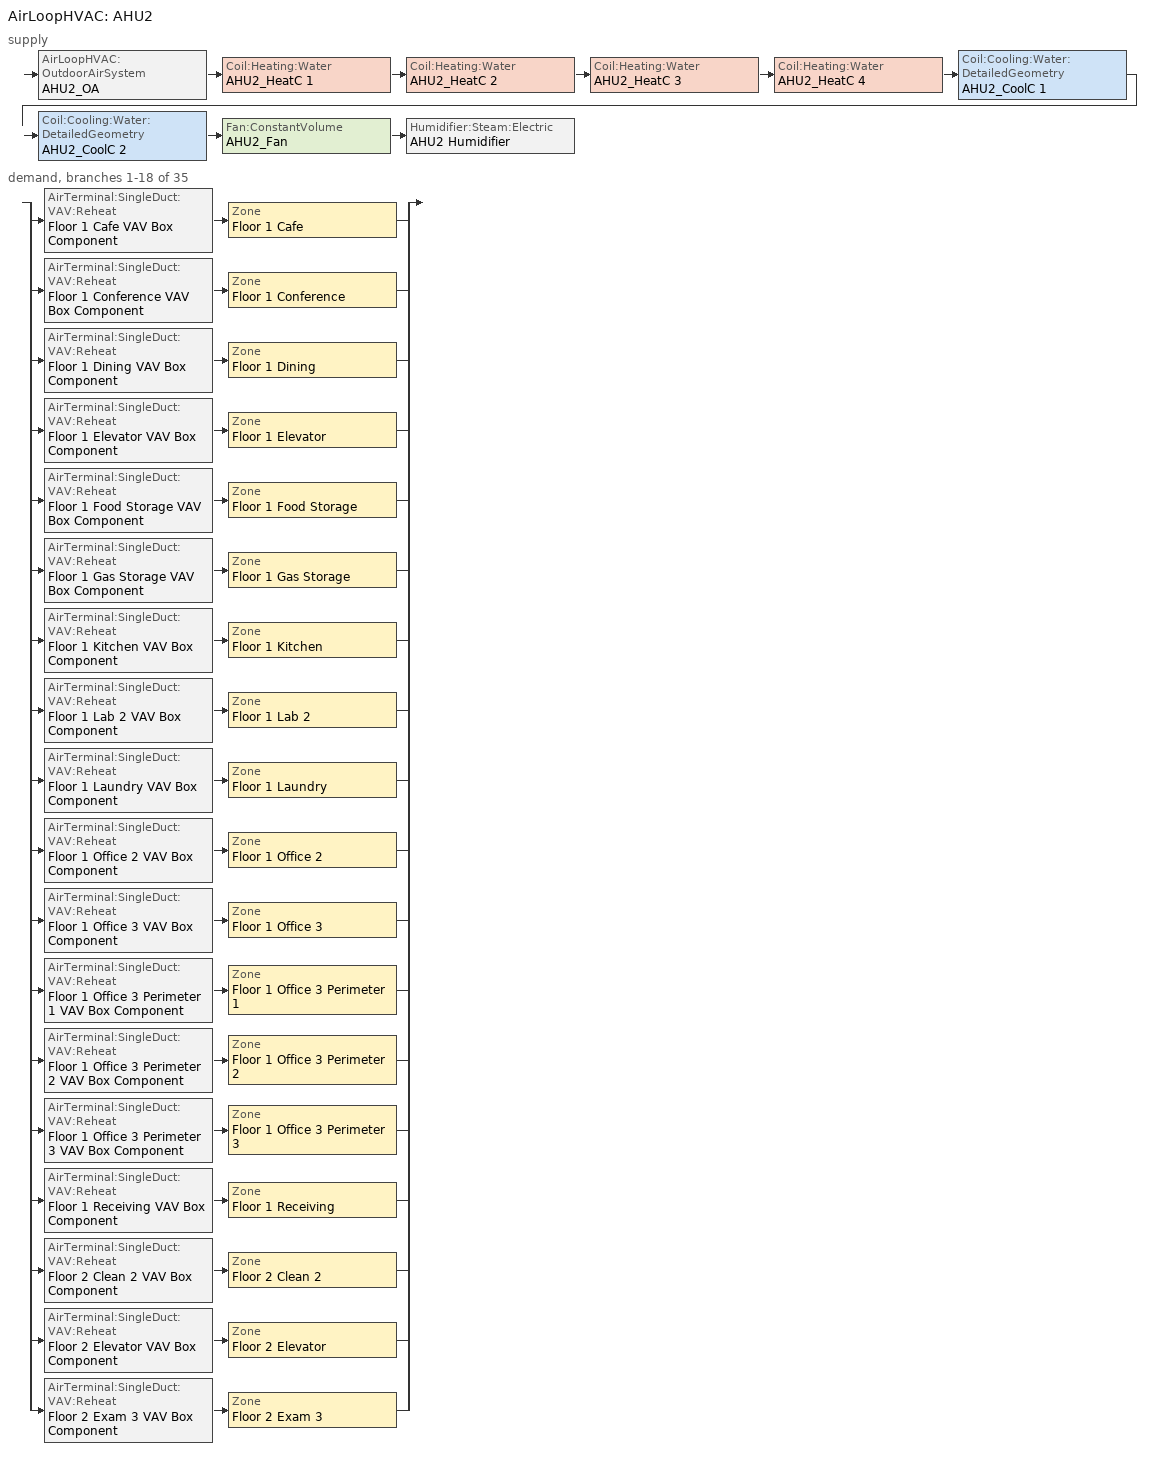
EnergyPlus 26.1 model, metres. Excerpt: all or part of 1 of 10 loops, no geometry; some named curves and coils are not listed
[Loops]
AirLoopHVAC 'AHU2'
 supply: AirLoopHVAC:OutdoorAirSystem 'AHU2_OA' > Coil:Heating:Water 'AHU2_HeatC 1' > Coil:Heating:Water 'AHU2_HeatC 2' > Coil:Heating:Water 'AHU2_HeatC 3' > Coil:Heating:Water 'AHU2_HeatC 4' > Coil:Cooling:Water:DetailedGeometry 'AHU2_CoolC 1' > Coil:Cooling:Water:DetailedGeometry 'AHU2_CoolC 2' > Fan:ConstantVolume 'AHU2_Fan' > Humidifier:Steam:Electric 'AHU2 Humidifier'
 demand, branches 1-18 of 35: split
  | AirTerminal:SingleDuct:VAV:Reheat 'Floor 1 Cafe VAV Box Component' > Zone 'Floor 1 Cafe'
  | AirTerminal:SingleDuct:VAV:Reheat 'Floor 1 Conference VAV Box Component' > Zone 'Floor 1 Conference'
  | AirTerminal:SingleDuct:VAV:Reheat 'Floor 1 Dining VAV Box Component' > Zone 'Floor 1 Dining'
  | AirTerminal:SingleDuct:VAV:Reheat 'Floor 1 Elevator VAV Box Component' > Zone 'Floor 1 Elevator'
  | AirTerminal:SingleDuct:VAV:Reheat 'Floor 1 Food Storage VAV Box Component' > Zone 'Floor 1 Food Storage'
  | AirTerminal:SingleDuct:VAV:Reheat 'Floor 1 Gas Storage VAV Box Component' > Zone 'Floor 1 Gas Storage'
  | AirTerminal:SingleDuct:VAV:Reheat 'Floor 1 Kitchen VAV Box Component' > Zone 'Floor 1 Kitchen'
  | AirTerminal:SingleDuct:VAV:Reheat 'Floor 1 Lab 2 VAV Box Component' > Zone 'Floor 1 Lab 2'
  | AirTerminal:SingleDuct:VAV:Reheat 'Floor 1 Laundry VAV Box Component' > Zone 'Floor 1 Laundry'
  | AirTerminal:SingleDuct:VAV:Reheat 'Floor 1 Office 2 VAV Box Component' > Zone 'Floor 1 Office 2'
  | AirTerminal:SingleDuct:VAV:Reheat 'Floor 1 Office 3 VAV Box Component' > Zone 'Floor 1 Office 3'
  | AirTerminal:SingleDuct:VAV:Reheat 'Floor 1 Office 3 Perimeter 1 VAV Box Component' > Zone 'Floor 1 Office 3 Perimeter 1'
  | AirTerminal:SingleDuct:VAV:Reheat 'Floor 1 Office 3 Perimeter 2 VAV Box Component' > Zone 'Floor 1 Office 3 Perimeter 2'
  | AirTerminal:SingleDuct:VAV:Reheat 'Floor 1 Office 3 Perimeter 3 VAV Box Component' > Zone 'Floor 1 Office 3 Perimeter 3'
  | AirTerminal:SingleDuct:VAV:Reheat 'Floor 1 Receiving VAV Box Component' > Zone 'Floor 1 Receiving'
  | AirTerminal:SingleDuct:VAV:Reheat 'Floor 2 Clean 2 VAV Box Component' > Zone 'Floor 2 Clean 2'
  | AirTerminal:SingleDuct:VAV:Reheat 'Floor 2 Elevator VAV Box Component' > Zone 'Floor 2 Elevator'
  | AirTerminal:SingleDuct:VAV:Reheat 'Floor 2 Exam 3 VAV Box Component' > Zone 'Floor 2 Exam 3'
[AirLoopHVAC]
AHU2: Design supply air flow rate=Autosize
[AirTerminal:SingleDuct:VAV:Reheat] Availability schedule=ALWAYS_ON; Constant minimum air flow fraction=1; Convergence tolerance=0.001; Damper heating action=ReverseWithLimits; Maximum air flow rate=Autosize; Maximum flow fraction during reheat=Autosize; Maximum flow per zone floor area during reheat=Autosize; Maximum hot water or steam flow rate=Autosize; Minimum hot water or steam flow rate=0; Zone minimum air flow input method=Constant
Name | Design specification outdoor air object | Reheat coil
Floor 1 Cafe VAV Box Component | Floor 1 Cafe VAV Box OA Design Spec | Floor 1 Cafe VAV Box Reheat Coil
Floor 1 Conference VAV Box Component | Floor 1 Conference VAV Box OA Design Spec | Floor 1 Conference VAV Box Reheat Coil
Floor 1 Dining VAV Box Component | Floor 1 Dining VAV Box OA Design Spec | Floor 1 Dining VAV Box Reheat Coil
Floor 1 Elevator VAV Box Component | Floor 1 Elevator VAV Box OA Design Spec | Floor 1 Elevator VAV Box Reheat Coil
Floor 1 Food Storage VAV Box Component | Floor 1 Food Storage VAV Box OA Design Spec | Floor 1 Food Storage VAV Box Reheat Coil
Floor 1 Gas Storage VAV Box Component | Floor 1 Gas Storage VAV Box OA Design Spec | Floor 1 Gas Storage VAV Box Reheat Coil
Floor 1 Kitchen VAV Box Component | Floor 1 Kitchen VAV Box OA Design Spec | Floor 1 Kitchen VAV Box Reheat Coil
Floor 1 Lab 2 VAV Box Component | Floor 1 Lab 2 VAV Box OA Design Spec | Floor 1 Lab 2 VAV Box Reheat Coil
Floor 1 Laundry VAV Box Component | Floor 1 Laundry VAV Box OA Design Spec | Floor 1 Laundry VAV Box Reheat Coil
Floor 1 Office 2 VAV Box Component | Floor 1 Office 2 VAV Box OA Design Spec | Floor 1 Office 2 VAV Box Reheat Coil
Floor 1 Office 3 Perimeter 1 VAV Box Component | Floor 1 Office 3 Perimeter 1 VAV Box OA Design Spec | Floor 1 Office 3 Perimeter 1 VAV Box Reheat Coil
Floor 1 Office 3 Perimeter 2 VAV Box Component | Floor 1 Office 3 Perimeter 2 VAV Box OA Design Spec | Floor 1 Office 3 Perimeter 2 VAV Box Reheat Coil
Floor 1 Office 3 Perimeter 3 VAV Box Component | Floor 1 Office 3 Perimeter 3 VAV Box OA Design Spec | Floor 1 Office 3 Perimeter 3 VAV Box Reheat Coil
Floor 1 Office 3 VAV Box Component | Floor 1 Office 3 VAV Box OA Design Spec | Floor 1 Office 3 VAV Box Reheat Coil
Floor 1 Receiving VAV Box Component | Floor 1 Receiving VAV Box OA Design Spec | Floor 1 Receiving VAV Box Reheat Coil
Floor 2 Clean 2 VAV Box Component | Floor 2 Clean 2 VAV Box OA Design Spec | Floor 2 Clean 2 VAV Box Reheat Coil
Floor 2 Elevator VAV Box Component | Floor 2 Elevator VAV Box OA Design Spec | Floor 2 Elevator VAV Box Reheat Coil
Floor 2 Exam 3 VAV Box Component | Floor 2 Exam 3 VAV Box OA Design Spec | Floor 2 Exam 3 VAV Box Reheat Coil
[Coil:Cooling:Water:DetailedGeometry] Availability schedule=ALWAYS_ON; Coil depth=Autosize; Fin diameter=Autosize; Fin spacing=0.0018; Fin surface area=Autosize; Fin thermal conductivity=204; Fin thickness=0.0015; Maximum water flow rate=Autosize; Minimum airflow area=Autosize; Number of tube rows=6; Number of tubes per row=Autosize; Total tube inside area=Autosize; Tube depth spacing=0.026; Tube inside diameter=0.01445; Tube outside diameter=0.0159; Tube outside surface area=Autosize; Tube thermal conductivity=386
AHU2_CoolC 1; AHU2_CoolC 2
[Coil:Heating:Water] Availability schedule=ALWAYS_ON; Maximum water flow rate=Autosize; Performance input method=UFactorTimesAreaAndDesignWaterFlowRate; Rated capacity=Autosize; Rated inlet air temperature=16.6; Rated inlet water temperature=82.2; Rated outlet air temperature=32.2; Rated outlet water temperature=71.1; U factor times area value=Autosize
AHU2_HeatC 1; AHU2_HeatC 2; AHU2_HeatC 3; AHU2_HeatC 4
[ComponentCost:LineItem]
Name | Cost per each | Item | Line item type | Quantity | Cost per unit of output capacity
ElectricEquipment:Floor 1 Cafe:ElecPlug | 1 | Floor 1 Cafe | General | 0.4031
ElectricEquipment:Floor 1 Conference:ElecPlug | 1 | Floor 1 Conference | General | 0.6171
ElectricEquipment:Floor 1 Dining:ElecPlug | 1 | Floor 1 Dining | General | 0.4936
ElectricEquipment:Floor 1 Elevator:ElecPlug | 1 | Floor 1 Elevator | General | 0.1806
ElectricEquipment:Floor 1 Food Storage:ElecPlug | 1 | Floor 1 Food Storage | General | 2.0083
ElectricEquipment:Floor 1 Food Storage:ElecProcess | 1 | Floor 1 Food Storage | General | 35.1578
ElectricEquipment:Floor 1 Gas Storage:ElecPlug | 1 | Floor 1 Gas Storage | General | 0.6238
ElectricEquipment:Floor 1 Kitchen:ElecPlug | 1 | Floor 1 Kitchen | General | 2.0083
ElectricEquipment:Floor 1 Kitchen:ElecProcess | 1 | Floor 1 Kitchen | General | 35.1578
ElectricEquipment:Floor 1 Lab 2:ElecPlug | 1 | Floor 1 Lab 2 | General | 4.8982
ElectricEquipment:Floor 1 Lab 2:ElecProcess | 1 | Floor 1 Lab 2 | General | 14.6992
ElectricEquipment:Floor 1 Laundry:ElecProcess | 1 | Floor 1 Laundry | General | 1.1176
ElectricEquipment:Floor 1 Office 2:ElecPlug | 1 | Floor 1 Office 2 | General | 2.841
ElectricEquipment:Floor 1 Office 3 Perimeter 1:ElecPlug | 1 | Floor 1 Office 3 Perimeter 1 | General | 1.4432
ElectricEquipment:Floor 1 Office 3 Perimeter 2:ElecPlug | 1 | Floor 1 Office 3 Perimeter 2 | General | 0.9147
ElectricEquipment:Floor 1 Office 3 Perimeter 3:ElecPlug | 1 | Floor 1 Office 3 Perimeter 3 | General | 1.4432
ElectricEquipment:Floor 1 Office 3:ElecPlug | 1 | Floor 1 Office 3 | General | 9.8939
ElectricEquipment:Floor 1 Receiving:ElecPlug | 1 | Floor 1 Receiving | General | 2.2352
ElectricEquipment:Floor 2 Clean 2:ElecPlug | 1 | Floor 2 Clean 2 | General | 0.6401
ElectricEquipment:Floor 2 Elevator:ElecPlug | 1 | Floor 2 Elevator | General | 0.1806
ElectricEquipment:Floor 2 Exam 3:ElecPlug | 1 | Floor 2 Exam 3 | General | 4.0485
GasEquipment:Floor 1 Food Storage:GasProcess | 1 | Floor 1 Food Storage | General | 348.9631
GasEquipment:Floor 1 Kitchen:GasProcess | 1 | Floor 1 Kitchen | General | 348.9631
GasEquipment:Floor 1 Laundry:GasProcess | 1 | Floor 1 Laundry | General | 22.3602
Infiltration:Floor 1 Conference | 1 | Floor 1 Conference | General | 0
Infiltration:Floor 1 Dining | 1 | Floor 1 Dining | General | 0
Infiltration:Floor 1 Elevator | 1 | Floor 1 Elevator | General | 0
Infiltration:Floor 1 Gas Storage | 1 | Floor 1 Gas Storage | General | 0
Infiltration:Floor 1 Lab 2 | 1 | Floor 1 Lab 2 | General | 0
Infiltration:Floor 1 Laundry | 1 | Floor 1 Laundry | General | 0
Infiltration:Floor 1 Office 2 | 1 | Floor 1 Office 2 | General | 0
Infiltration:Floor 1 Office 3 | 1 | Floor 1 Office 3 | General | 0
Infiltration:Floor 1 Office 3 Perimeter 1 | 1 | Floor 1 Office 3 Perimeter 1 | General | 0
Infiltration:Floor 1 Office 3 Perimeter 2 | 1 | Floor 1 Office 3 Perimeter 2 | General | 0
Infiltration:Floor 1 Office 3 Perimeter 3 | 1 | Floor 1 Office 3 Perimeter 3 | General | 0
Infiltration:Floor 1 Receiving | 1 | Floor 1 Receiving | General | 0
Infiltration:Floor 2 Elevator | 1 | Floor 2 Elevator | General | 0
LIGHTING EQUIP:Floor 1 Cafe |  | Floor 1 Cafe | Lights |  | 1
LIGHTING EQUIP:Floor 1 Conference |  | Floor 1 Conference | Lights |  | 1
LIGHTING EQUIP:Floor 1 Dining |  | Floor 1 Dining | Lights |  | 1
LIGHTING EQUIP:Floor 1 Elevator |  | Floor 1 Elevator | Lights |  | 1
LIGHTING EQUIP:Floor 1 Food Storage |  | Floor 1 Food Storage | Lights |  | 1
LIGHTING EQUIP:Floor 1 Gas Storage |  | Floor 1 Gas Storage | Lights |  | 1
LIGHTING EQUIP:Floor 1 Kitchen |  | Floor 1 Kitchen | Lights |  | 1
LIGHTING EQUIP:Floor 1 Lab 2 |  | Floor 1 Lab 2 | Lights |  | 1
LIGHTING EQUIP:Floor 1 Laundry |  | Floor 1 Laundry | Lights |  | 1
LIGHTING EQUIP:Floor 1 Office 2 |  | Floor 1 Office 2 | Lights |  | 1
LIGHTING EQUIP:Floor 1 Office 3 |  | Floor 1 Office 3 | Lights |  | 1
LIGHTING EQUIP:Floor 1 Office 3 Perimeter 1 |  | Floor 1 Office 3 Perimeter 1 | Lights |  | 1
LIGHTING EQUIP:Floor 1 Office 3 Perimeter 2 |  | Floor 1 Office 3 Perimeter 2 | Lights |  | 1
LIGHTING EQUIP:Floor 1 Office 3 Perimeter 3 |  | Floor 1 Office 3 Perimeter 3 | Lights |  | 1
LIGHTING EQUIP:Floor 1 Receiving |  | Floor 1 Receiving | Lights |  | 1
LIGHTING EQUIP:Floor 2 Clean 2 |  | Floor 2 Clean 2 | Lights |  | 1
LIGHTING EQUIP:Floor 2 Elevator |  | Floor 2 Elevator | Lights |  | 1
LIGHTING EQUIP:Floor 2 Exam 3 |  | Floor 2 Exam 3 | Lights |  | 1
People:Floor 1 Cafe | 1 | Floor 1 Cafe | General | 401.8033
People:Floor 1 Conference | 1 | Floor 1 Conference | General | 307.5026
People:Floor 1 Dining | 1 | Floor 1 Dining | General | 344.412
People:Floor 1 Elevator | 1 | Floor 1 Elevator | General | 53.9971
People:Floor 1 Food Storage | 1 | Floor 1 Food Storage | General | 10.0414
People:Floor 1 Kitchen | 1 | Floor 1 Kitchen | General | 10.0414
People:Floor 1 Lab 2 | 1 | Floor 1 Lab 2 | General | 24.4911
People:Floor 1 Laundry | 1 | Floor 1 Laundry | General | 44.7245
People:Floor 1 Office 2 | 1 | Floor 1 Office 2 | General | 28.4097
People:Floor 1 Office 3 | 1 | Floor 1 Office 3 | General | 98.939
People:Floor 1 Office 3 Perimeter 1 | 1 | Floor 1 Office 3 Perimeter 1 | General | 14.4323
People:Floor 1 Office 3 Perimeter 2 | 1 | Floor 1 Office 3 Perimeter 2 | General | 9.1467
People:Floor 1 Office 3 Perimeter 3 | 1 | Floor 1 Office 3 Perimeter 3 | General | 14.4323
People:Floor 2 Clean 2 | 1 | Floor 2 Clean 2 | General | 1.5994
People:Floor 2 Elevator | 1 | Floor 2 Elevator | General | 53.9971
People:Floor 2 Exam 3 | 1 | Floor 2 Exam 3 | General | 20.2426
[Controller:OutdoorAir]
AHU2_OA_Controller: Economizer control action type=ModulateFlow; Economizer control type=DifferentialEnthalpy; Economizer maximum limit dry bulb temperature=28; Economizer maximum limit enthalpy=64000; Economizer minimum limit dry bulb temperature=-100; Heat recovery bypass control type=BypassWhenOAFlowGreaterThanMinimum; High humidity control=No; Lockout type=NoLockout; Maximum outdoor air flow rate=Autosize; Minimum fraction of outdoor air schedule=AHU2_OAMinOAFracSchedule; Minimum limit type=FixedMinimum; Minimum outdoor air flow rate=Autosize; Minimum outdoor air schedule=MinOA_MotorizedDamper_Sched
[Controller:WaterCoil] Actuator variable=Flow; Maximum actuated flow=Autosize; Minimum actuated flow=0
Name | Action | Control variable | Controller convergence tolerance
AHU2_CoolC 1_Controller; AHU2_CoolC 2_Controller | Reverse | TemperatureAndHumidityRatio
AHU2_HeatC 1_Controller; AHU2_HeatC 2_Controller; AHU2_HeatC 3_Controller; AHU2_HeatC 4_Controller | Normal | Temperature | 0.0001
[DesignSpecification:OutdoorAir] Outdoor air flow per person=0; Outdoor air flow per zone floor area=0; Outdoor air method=Flow/Zone
Name | Outdoor air flow air changes per hour | Outdoor air flow per zone
Floor 1 Cafe VAV Box OA Design Spec | 0 | 1.7636
Floor 1 Conference VAV Box OA Design Spec | 0 | 0.9
Floor 1 Dining VAV Box OA Design Spec | 0 | 1.637
Floor 1 Elevator VAV Box OA Design Spec; Floor 2 Elevator VAV Box OA Design Spec | 0 | 0.1784
Floor 1 Food Storage VAV Box OA Design Spec | 0 | 0.6637
Floor 1 Gas Storage VAV Box OA Design Spec | 0 | 0.3927
Floor 1 Kitchen VAV Box OA Design Spec | 0 | 11.14
Floor 1 Lab 2 VAV Box OA Design Spec | 0 | 0.1966
Floor 1 Laundry VAV Box OA Design Spec | 0 | 1.7588
Floor 1 Office 2 VAV Box OA Design Spec | 0 | 0.2281
Floor 1 Office 3 Perimeter 1 VAV Box OA Design Spec; Floor 1 Office 3 Perimeter 3 VAV Box OA Design Spec | 0 | 0.1159
Floor 1 Office 3 Perimeter 2 VAV Box OA Design Spec | 0 | 0.0734
Floor 1 Office 3 VAV Box OA Design Spec | 0 | 0.7944
Floor 1 Receiving VAV Box OA Design Spec | 0 | 0.1267
Floor 2 Clean 2 VAV Box OA Design Spec | 0 | 0.0128
Floor 2 Exam 3 VAV Box OA Design Spec | 0 | 0.1625
SZ DSOA Floor 1 Cafe |  | 1.76357
SZ DSOA Floor 1 Conference |  | 0.899969
SZ DSOA Floor 1 Dining |  | 1.63699
SZ DSOA Floor 1 Elevator; SZ DSOA Floor 2 Elevator |  | 0.178437
SZ DSOA Floor 1 Food Storage |  | 0.6637
SZ DSOA Floor 1 Gas Storage |  | 0.39266
SZ DSOA Floor 1 Kitchen |  | 11.14
SZ DSOA Floor 1 Lab 2 |  | 0.196643
SZ DSOA Floor 1 Laundry |  | 1.75879
SZ DSOA Floor 1 Office 2 |  | 0.228105
SZ DSOA Floor 1 Office 3 |  | 0.794396
SZ DSOA Floor 1 Office 3 Perimeter 1; SZ DSOA Floor 1 Office 3 Perimeter 3 |  | 0.115879
SZ DSOA Floor 1 Office 3 Perimeter 2 |  | 0.07344
SZ DSOA Floor 1 Receiving |  | 0.126716
SZ DSOA Floor 2 Clean 2 |  | 0.012842
SZ DSOA Floor 2 Exam 3 |  | 0.162531
[EnergyManagementSystem:Program]
Flr_1_Off3_P3_Coil_Reheat_Energy_Program: IF (AHU_2_CCoil_Energy > 0 && AHU_2_HCoil1_Energy > 0); SET AHU_2_Problem = AHU_2_Problem + 1; ELSEIF (Flr_1_Off3_P3_Load <= 0); SET Flr_1_Off3_P3_RE = Flr_1_Off3_P3_RE + Flr_1_Off3_P3_Coil_Energy; ELSEIF (AHU_2_HCoil1_Energy > 0 && AHU_2_CCoil_Energy == 0); SET Flr_1_Off3_P3_Heat = Flr_1_Off3_P3_Heat + Flr_1_Off3_P3_Coil_Energy; ELSEIF (AHU_2_CCoil_Energy > 0 && AHU_2_HCoil1_Energy == 0); SET Flr_1_Off3_P3_DT1 = Flr_1_Off3_P3_Coil_Outlet_Air_Temp - Flr_1_Off3_P3_Coil_Inlet_Air_Temp; SET Flr_1_Off3_P3_DT2 = @Max (AHU_2_CoolC_Inlet_Node_Temp - AHU_2_Fan_Out) 0; IF Flr_1_Off3_P3_DT1 > 0.0; SET Flr_1_Off3_P3_Ratio = @Min (Flr_1_Off3_P3_DT2 / Flr_1_Off3_P3_DT1) 1; ELSE; SET Flr_1_Off3_P3_Ratio = 1.0; ENDIF; SET Flr_1_Off3_P3_RE = Flr_1_Off3_P3_RE + (Flr_1_Off3_P3_Ratio * Flr_1_Off3_P3_Coil_Energy); SET Flr_1_Off3_P3_Heat = Flr_1_Off3_P3_Heat + ((1-Flr_1_Off3_P3_Ratio) * Flr_1_Off3_P3_Coil_Energy); ELSEIF (AHU_2_CCoil_Energy == 0 && AHU_2_HCoil1_Energy == 0); SET AHU_2_Economize = AHU_2_Economize + 1; SET Flr_1_Off3_P3_Heat = Flr_1_Off3_P3_Heat + Flr_1_Off3_P3_Coil_Energy; ENDIF
Flr_1_Off_1_Coil_Reheat_Energy_Program: IF (AHU_1_CCoil_Energy > 0 && AHU_1_HCoil1_Energy > 0); SET AHU_1_Problem = AHU_1_Problem + 1; ELSEIF (Flr_1_Off_1_Load <= 0); SET Flr_1_Off_1_RE = Flr_1_Off_1_RE + Flr_1_Off_1_Coil_Energy; ELSEIF (AHU_1_HCoil1_Energy > 0 && AHU_1_CCoil_Energy == 0); SET Flr_1_Off_1_Heat = Flr_1_Off_1_Heat + Flr_1_Off_1_Coil_Energy; ELSEIF (AHU_1_CCoil_Energy > 0 && AHU_1_HCoil1_Energy == 0); SET Flr_1_Off_1_DT1 = Flr_1_Off_1_Coil_Outlet_Air_Temp - Flr_1_Off_1_Coil_Inlet_Air_Temp; SET Flr_1_Off_1_DT2 = @Max (AHU_1_CoolC_Inlet_Node_Temp - AHU_1_Fan_Out) 0; SET Flr_1_Off_1_Ratio = @Min (Flr_1_Off_1_DT2 / Flr_1_Off_1_DT1) 1; SET Flr_1_Off_1_RE = Flr_1_Off_1_RE + (Flr_1_Off_1_Ratio * Flr_1_Off_1_Coil_Energy); SET Flr_1_Off_1_Heat = Flr_1_Off_1_Heat + ((1-Flr_1_Off_1_Ratio) * Flr_1_Off_1_Coil_Energy); ELSEIF (AHU_1_CCoil_Energy == 0 && AHU_1_HCoil1_Energy == 0); SET AHU_1_Economize = AHU_1_Economize + 1; SET Flr_1_Off_1_Heat = Flr_1_Off_1_Heat + Flr_1_Off_1_Coil_Energy; ENDIF
Flr_1_Off_2_Coil_Reheat_Energy_Program: IF (AHU_2_CCoil_Energy > 0 && AHU_2_HCoil1_Energy > 0); SET AHU_2_Problem = AHU_2_Problem + 1; ELSEIF (Flr_1_Off_2_Load <= 0); SET Flr_1_Off_2_RE = Flr_1_Off_2_RE + Flr_1_Off_2_Coil_Energy; ELSEIF (AHU_2_HCoil1_Energy > 0 && AHU_2_CCoil_Energy == 0); SET Flr_1_Off_2_Heat = Flr_1_Off_2_Heat + Flr_1_Off_2_Coil_Energy; ELSEIF (AHU_2_CCoil_Energy > 0 && AHU_2_HCoil1_Energy == 0); SET Flr_1_Off_2_DT1 = Flr_1_Off_2_Coil_Outlet_Air_Temp - Flr_1_Off_2_Coil_Inlet_Air_Temp; SET Flr_1_Off_2_DT2 = @Max (AHU_2_CoolC_Inlet_Node_Temp - AHU_2_Fan_Out) 0; SET Flr_1_Off_2_Ratio = @Min (Flr_1_Off_2_DT2 / Flr_1_Off_2_DT1) 1; SET Flr_1_Off_2_RE = Flr_1_Off_2_RE + (Flr_1_Off_2_Ratio * Flr_1_Off_2_Coil_Energy); SET Flr_1_Off_2_Heat = Flr_1_Off_2_Heat + ((1-Flr_1_Off_2_Ratio) * Flr_1_Off_2_Coil_Energy); ELSEIF (AHU_2_CCoil_Energy == 0 && AHU_2_HCoil1_Energy == 0); SET AHU_2_Economize = AHU_2_Economize + 1; SET Flr_1_Off_2_Heat = Flr_1_Off_2_Heat + Flr_1_Off_2_Coil_Energy; ENDIF
Flr_1_Off_3_Coil_Reheat_Energy_Program: IF (AHU_2_CCoil_Energy > 0 && AHU_2_HCoil1_Energy > 0); SET AHU_2_Problem = AHU_2_Problem + 1; ELSEIF (Flr_1_Off_3_Load <= 0); SET Flr_1_Off_3_RE = Flr_1_Off_3_RE + Flr_1_Off_3_Coil_Energy; ELSEIF (AHU_2_HCoil1_Energy > 0 && AHU_2_CCoil_Energy == 0); SET Flr_1_Off_3_Heat = Flr_1_Off_3_Heat + Flr_1_Off_3_Coil_Energy; ELSEIF (AHU_2_CCoil_Energy > 0 && AHU_2_HCoil1_Energy == 0); SET Flr_1_Off_3_DT1 = Flr_1_Off_3_Coil_Outlet_Air_Temp - Flr_1_Off_3_Coil_Inlet_Air_Temp; SET Flr_1_Off_3_DT2 = @Max (AHU_2_CoolC_Inlet_Node_Temp - AHU_2_Fan_Out) 0; SET Flr_1_Off_3_Ratio = @Min (Flr_1_Off_3_DT2 / Flr_1_Off_3_DT1) 1; SET Flr_1_Off_3_RE = Flr_1_Off_3_RE + (Flr_1_Off_3_Ratio * Flr_1_Off_3_Coil_Energy); SET Flr_1_Off_3_Heat = Flr_1_Off_3_Heat + ((1-Flr_1_Off_3_Ratio) * Flr_1_Off_3_Coil_Energy); ELSEIF (AHU_2_CCoil_Energy == 0 && AHU_2_HCoil1_Energy == 0); SET AHU_2_Economize = AHU_2_Economize + 1; SET Flr_1_Off_3_Heat = Flr_1_Off_3_Heat + Flr_1_Off_3_Coil_Energy; ENDIF
[EnergyManagementSystem:Sensor]
Name | Output variable or output meter index key | Output variable or output meter
AHU_2_CCoil_Energy | AHU2_CoolC 1 | Cooling Coil Total Cooling Energy
AHU_2_CoolC_Inlet_Node_Temp | AHU2_HeatC 4-AHU2_CoolC 1Node | System Node Temperature
AHU_2_HCoil1_Energy | AHU2_HeatC 1 | Heating Coil Heating Energy
AHU_2_HCoil2_Energy | AHU2_HeatC 2 | Heating Coil Heating Energy
Flr_1_Cafe_Coil_Energy | Floor 1 Cafe VAV Box Reheat Coil | Heating Coil Heating Energy
Flr_1_Cafe_Coil_Inlet_Air_Temp | Floor 1 Cafe VAV Box Inlet Node Name | System Node Temperature
Flr_1_Cafe_Coil_Outlet_Air_Temp | Floor 1 Cafe VAV Box Outlet Node Name | System Node Temperature
Flr_1_Cafe_Load | Floor 1 Cafe | Zone Predicted Sensible Load to Setpoint Heat Transfer Rate
Flr_1_Cafe_Temp | Floor 1 Cafe | Zone Thermostat Heating Setpoint Temperature
Flr_1_Conf_Coil_Energy | Floor 1 Conference VAV Box Reheat Coil | Heating Coil Heating Energy
Flr_1_Conf_Coil_Inlet_Air_Temp | Floor 1 Conference VAV Box Inlet Node Name | System Node Temperature
Flr_1_Conf_Coil_Outlet_Air_Temp | Floor 1 Conference VAV Box Outlet Node Name | System Node Temperature
Flr_1_Conf_Load | Floor 1 Conference | Zone Predicted Sensible Load to Setpoint Heat Transfer Rate
Flr_1_Conf_Temp | Floor 1 Conference | Zone Thermostat Heating Setpoint Temperature
Flr_1_Dining_Coil_Energy | Floor 1 Dining VAV Box Reheat Coil | Heating Coil Heating Energy
Flr_1_Dining_Coil_Inlet_Air_Temp | Floor 1 Dining VAV Box Inlet Node Name | System Node Temperature
Flr_1_Dining_Coil_Outlet_Air_Temp | Floor 1 Dining VAV Box Outlet Node Name | System Node Temperature
Flr_1_Dining_Load | Floor 1 Dining | Zone Predicted Sensible Load to Setpoint Heat Transfer Rate
Flr_1_Dining_Temp | Floor 1 Dining | Zone Thermostat Heating Setpoint Temperature
Flr_1_Elev_Coil_Energy | Floor 1 Elevator VAV Box Reheat Coil | Heating Coil Heating Energy
Flr_1_Elev_Coil_Inlet_Air_Temp | Floor 1 Elevator VAV Box Inlet Node Name | System Node Temperature
Flr_1_Elev_Coil_Outlet_Air_Temp | Floor 1 Elevator VAV Box Outlet Node Name | System Node Temperature
Flr_1_Elev_Load | Floor 1 Elevator | Zone Predicted Sensible Load to Setpoint Heat Transfer Rate
Flr_1_Elev_Temp | Floor 1 Elevator | Zone Thermostat Heating Setpoint Temperature
Flr_1_FStor_Coil_Energy | Floor 1 Food Storage VAV Box Reheat Coil | Heating Coil Heating Energy
Flr_1_FStor_Coil_Inlet_Air_Temp | Floor 1 Food Storage VAV Box Inlet Node Name | System Node Temperature
Flr_1_FStor_Coil_Outlet_Air_Temp | Floor 1 Food Storage VAV Box Outlet Node Name | System Node Temperature
Flr_1_FStor_Load | Floor 1 Food Storage | Zone Predicted Sensible Load to Setpoint Heat Transfer Rate
Flr_1_FStor_Temp | Floor 1 Food Storage | Zone Thermostat Heating Setpoint Temperature
Flr_1_GStor_Coil_Energy | Floor 1 Gas Storage VAV Box Reheat Coil | Heating Coil Heating Energy
Flr_1_GStor_Coil_Inlet_Air_Temp | Floor 1 Gas Storage VAV Box Inlet Node Name | System Node Temperature
Flr_1_GStor_Coil_Outlet_Air_Temp | Floor 1 Gas Storage VAV Box Outlet Node Name | System Node Temperature
Flr_1_GStor_Load | Floor 1 Gas Storage | Zone Predicted Sensible Load to Setpoint Heat Transfer Rate
Flr_1_GStor_Temp | Floor 1 Gas Storage | Zone Thermostat Heating Setpoint Temperature
Flr_1_Kitchen_Coil_Energy | Floor 1 Kitchen VAV Box Reheat Coil | Heating Coil Heating Energy
Flr_1_Kitchen_Coil_Inlet_Air_Temp | Floor 1 Kitchen VAV Box Inlet Node Name | System Node Temperature
Flr_1_Kitchen_Coil_Outlet_Air_Temp | Floor 1 Kitchen VAV Box Outlet Node Name | System Node Temperature
Flr_1_Kitchen_Load | Floor 1 Kitchen | Zone Predicted Sensible Load to Setpoint Heat Transfer Rate
Flr_1_Kitchen_Temp | Floor 1 Kitchen | Zone Thermostat Heating Setpoint Temperature
Flr_1_Lab_2_Coil_Energy | Floor 1 Lab 2 VAV Box Reheat Coil | Heating Coil Heating Energy
Flr_1_Lab_2_Coil_Inlet_Air_Temp | Floor 1 Lab 2 VAV Box Inlet Node Name | System Node Temperature
Flr_1_Lab_2_Coil_Outlet_Air_Temp | Floor 1 Lab 2 VAV Box Outlet Node Name | System Node Temperature
Flr_1_Lab_2_Load | Floor 1 Lab 2 | Zone Predicted Sensible Load to Setpoint Heat Transfer Rate
Flr_1_Lab_2_Temp | Floor 1 Lab 2 | Zone Thermostat Heating Setpoint Temperature
Flr_1_Laundry_Coil_Energy | Floor 1 Laundry VAV Box Reheat Coil | Heating Coil Heating Energy
Flr_1_Laundry_Coil_Inlet_Air_Temp | Floor 1 Laundry VAV Box Inlet Node Name | System Node Temperature
Flr_1_Laundry_Coil_Outlet_Air_Temp | Floor 1 Laundry VAV Box Outlet Node Name | System Node Temperature
Flr_1_Laundry_Load | Floor 1 Laundry | Zone Predicted Sensible Load to Setpoint Heat Transfer Rate
Flr_1_Laundry_Temp | Floor 1 Laundry | Zone Thermostat Heating Setpoint Temperature
Flr_1_Off3_P1_Coil_Energy | Floor 1 Office 3 Perimeter 1 VAV Box Reheat Coil | Heating Coil Heating Energy
Flr_1_Off3_P1_Coil_Inlet_Air_Temp | Floor 1 Office 3 Perimeter 1 VAV Box Inlet Node Name | System Node Temperature
Flr_1_Off3_P1_Coil_Outlet_Air_Temp | Floor 1 Office 3 Perimeter 1 VAV Box Outlet Node Name | System Node Temperature
Flr_1_Off3_P1_Load | Floor 1 Office 3 Perimeter 1 | Zone Predicted Sensible Load to Setpoint Heat Transfer Rate
Flr_1_Off3_P1_Temp | Floor 1 Office 3 Perimeter 1 | Zone Thermostat Heating Setpoint Temperature
Flr_1_Off3_P2_Coil_Energy | Floor 1 Office 3 Perimeter 2 VAV Box Reheat Coil | Heating Coil Heating Energy
Flr_1_Off3_P2_Coil_Inlet_Air_Temp | Floor 1 Office 3 Perimeter 2 VAV Box Inlet Node Name | System Node Temperature
Flr_1_Off3_P2_Coil_Outlet_Air_Temp | Floor 1 Office 3 Perimeter 2 VAV Box Outlet Node Name | System Node Temperature
Flr_1_Off3_P2_Load | Floor 1 Office 3 Perimeter 2 | Zone Predicted Sensible Load to Setpoint Heat Transfer Rate
Flr_1_Off3_P2_Temp | Floor 1 Office 3 Perimeter 2 | Zone Thermostat Heating Setpoint Temperature
Flr_1_Off3_P3_Coil_Energy | Floor 1 Office 3 Perimeter 3 VAV Box Reheat Coil | Heating Coil Heating Energy
Flr_1_Off3_P3_Coil_Inlet_Air_Temp | Floor 1 Office 3 Perimeter 3 VAV Box Inlet Node Name | System Node Temperature
Flr_1_Off3_P3_Coil_Outlet_Air_Temp | Floor 1 Office 3 Perimeter 3 VAV Box Outlet Node Name | System Node Temperature
Flr_1_Off3_P3_Load | Floor 1 Office 3 Perimeter 3 | Zone Predicted Sensible Load to Setpoint Heat Transfer Rate
Flr_1_Off3_P3_Temp | Floor 1 Office 3 Perimeter 3 | Zone Thermostat Heating Setpoint Temperature
Flr_1_Off_2_Coil_Energy | Floor 1 Office 2 VAV Box Reheat Coil | Heating Coil Heating Energy
Flr_1_Off_2_Coil_Inlet_Air_Temp | Floor 1 Office 2 VAV Box Inlet Node Name | System Node Temperature
Flr_1_Off_2_Coil_Outlet_Air_Temp | Floor 1 Office 2 VAV Box Outlet Node Name | System Node Temperature
Flr_1_Off_2_Load | Floor 1 Office 2 | Zone Predicted Sensible Load to Setpoint Heat Transfer Rate
Flr_1_Off_2_Temp | Floor 1 Office 2 | Zone Thermostat Heating Setpoint Temperature
Flr_1_Off_3_Coil_Energy | Floor 1 Office 3 VAV Box Reheat Coil | Heating Coil Heating Energy
Flr_1_Off_3_Coil_Inlet_Air_Temp | Floor 1 Office 3 VAV Box Inlet Node Name | System Node Temperature
Flr_1_Off_3_Coil_Outlet_Air_Temp | Floor 1 Office 3 VAV Box Outlet Node Name | System Node Temperature
Flr_1_Off_3_Load | Floor 1 Office 3 | Zone Predicted Sensible Load to Setpoint Heat Transfer Rate
Flr_1_Off_3_Temp | Floor 1 Office 3 | Zone Thermostat Heating Setpoint Temperature
Flr_1_Receive_Coil_Energy | Floor 1 Receiving VAV Box Reheat Coil | Heating Coil Heating Energy
Flr_1_Receive_Coil_Inlet_Air_Temp | Floor 1 Receiving VAV Box Inlet Node Name | System Node Temperature
Flr_1_Receive_Coil_Outlet_Air_Temp | Floor 1 Receiving VAV Box Outlet Node Name | System Node Temperature
Flr_1_Receive_Load | Floor 1 Receiving | Zone Predicted Sensible Load to Setpoint Heat Transfer Rate
Flr_1_Receive_Temp | Floor 1 Receiving | Zone Thermostat Heating Setpoint Temperature
Flr_2_Clean_2_Coil_Energy | Floor 2 Clean 2 VAV Box Reheat Coil | Heating Coil Heating Energy
Flr_2_Clean_2_Coil_Inlet_Air_Temp | Floor 2 Clean 2 VAV Box Inlet Node Name | System Node Temperature
Flr_2_Clean_2_Coil_Outlet_Air_Temp | Floor 2 Clean 2 VAV Box Outlet Node Name | System Node Temperature
Flr_2_Clean_2_Load | Floor 2 Clean 2 | Zone Predicted Sensible Load to Setpoint Heat Transfer Rate
Flr_2_Clean_2_Temp | Floor 2 Clean 2 | Zone Thermostat Heating Setpoint Temperature
Flr_2_Elev_Coil_Energy | Floor 2 Elevator VAV Box Reheat Coil | Heating Coil Heating Energy
Flr_2_Elev_Coil_Inlet_Air_Temp | Floor 2 Elevator VAV Box Inlet Node Name | System Node Temperature
Flr_2_Elev_Coil_Outlet_Air_Temp | Floor 2 Elevator VAV Box Outlet Node Name | System Node Temperature
Flr_2_Elev_Load | Floor 2 Elevator | Zone Predicted Sensible Load to Setpoint Heat Transfer Rate
Flr_2_Elev_Temp | Floor 2 Elevator | Zone Thermostat Heating Setpoint Temperature
Flr_2_Exam_3_Coil_Energy | Floor 2 Exam 3 VAV Box Reheat Coil | Heating Coil Heating Energy
Flr_2_Exam_3_Coil_Inlet_Air_Temp | Floor 2 Exam 3 VAV Box Inlet Node Name | System Node Temperature
Flr_2_Exam_3_Coil_Outlet_Air_Temp | Floor 2 Exam 3 VAV Box Outlet Node Name | System Node Temperature
Flr_2_Exam_3_Load | Floor 2 Exam 3 | Zone Predicted Sensible Load to Setpoint Heat Transfer Rate
Flr_2_Exam_3_Temp | Floor 2 Exam 3 | Zone Thermostat Heating Setpoint Temperature
[Fan:ConstantVolume]
AHU2_Fan: Availability schedule=HVACOperationSchd; End use subcategory=Fan Energy; Fan total efficiency=0.748; Maximum flow rate=Autosize; Motor efficiency=0.954; Motor in airstream fraction=1; Pressure rise=2421
[Fan:ZoneExhaust] End use subcategory=Zone Exhaust Fans
Name | Availability schedule | Fan total efficiency | Maximum flow rate | Pressure rise
Floor 1 Gas Storage Exhaust Fan 1 | Hours_of_operation | 0.5 | 0.3927 | 187
Floor 1 Kitchen Exhaust Fan 1 | KITCHEN_EXH_SCH | 0.55 | 4.77 | 573
Floor 1 Kitchen Exhaust Fan 2 | KITCHEN_EXH_SCH | 0.56 | 5.9 | 473
Floor 1 Kitchen Exhaust Fan 3 | KITCHEN_EXH_SCH | 0.47 | 0.47 | 187
Floor 1 Laundry Exhaust Fan 1 | Hours_of_operation | 0.5 | 1.7588 | 187
[Humidifier:Steam:Electric]
AHU2 Humidifier: Availability schedule=ALWAYS_ON; Rated capacity=0.0003022; Rated fan power=0; Rated power=893957; Standby power=0
[Refrigeration:Case] Zone=Floor 1 Cafe; Anti sweat heater control type=None; Availability schedule=ALWAYS_ON; Average refrigerant charge inventory=0; Case anti sweat heater power per unit length=0; Case defrost power per unit length=0; Case defrost type=OffCycle; Case height=1.52; Defrost energy correction curve type=None; Fraction of anti sweat heater energy to case=1; Fraction of lighting energy to case=1; Humidity at zero anti sweat heater energy=35; Latent case credit curve type=DewpointMethod; Minimum anti sweat heater power per unit length=0; Rated ambient relative humidity=55; Rated ambient temperature=23.89; Rated latent heat ratio=0.3; Rated runtime fraction=1; Standard case fan power per unit length=0; Standard case lighting power per unit length=0; Under case hvac return air fraction=0
Name | Case credit fraction schedule | Case defrost drip down schedule | Case defrost schedule | Case length | Case lighting schedule | Case operating temperature | Defrost energy correction curve | Design evaporator temperature or brine inlet temperature | Installed case lighting power per unit length | Latent case credit curve | Operating case fan power per unit length | Rated total cooling capacity per unit length | Refrigerated case restocking schedule
Floor 1 Cafe_B166Sandwich_Case:2 | Floor 1 Cafe_B166Sandwich_Case:2_CaseCreditSchedule | Floor 1 Cafe_B166Sandwich_Case:2_DefrostDripDownSchedule | Floor 1 Cafe_B166Sandwich_Case:2_DefrostSchedule | 1.8 | Floor 1 Cafe_B166Sandwich_Case:2_CaseLightingSchedule | 2.22 | Floor 1 Cafe_B166Sandwich_Case:2_DefrostEnergyCorrectionCurve | -6.67 | 236.2 | Floor 1 Cafe_B166Sandwich_Case:2_LatentCaseCreditCurve | 118.4 | 985 | Floor 1 Cafe_B166Sandwich_Case:2_RestockSchedule
Floor 1 Cafe_B196GrabGoPies_Case:4 | Floor 1 Cafe_B196GrabGoPies_Case:4_CaseCreditSchedule | Floor 1 Cafe_B196GrabGoPies_Case:4_DefrostDripDownSchedule | Floor 1 Cafe_B196GrabGoPies_Case:4_DefrostSchedule | 1.8 | Floor 1 Cafe_B196GrabGoPies_Case:4_CaseLightingSchedule | 1.11 | Floor 1 Cafe_B196GrabGoPies_Case:4_DefrostEnergyCorrectionCurve | -6.67 | 82 | Floor 1 Cafe_B196GrabGoPies_Case:4_LatentCaseCreditCurve | 54.2 | 1105 | Floor 1 Cafe_B196GrabGoPies_Case:4_RestockSchedule
Floor 1 Cafe_B1518SaladBar_Case:1 | Floor 1 Cafe_B1518SaladBar_Case:1_CaseCreditSchedule | Floor 1 Cafe_B1518SaladBar_Case:1_DefrostDripDownSchedule | Floor 1 Cafe_B1518SaladBar_Case:1_DefrostSchedule | 5.5 | Floor 1 Cafe_B1518SaladBar_Case:1_CaseLightingSchedule | 1.11 | Floor 1 Cafe_B1518SaladBar_Case:1_DefrostEnergyCorrectionCurve | -2.78 | 61.2 | Floor 1 Cafe_B1518SaladBar_Case:1_LatentCaseCreditCurve | 78.4 | 378 | Floor 1 Cafe_B1518SaladBar_Case:1_RestockSchedule
Floor 1 Cafe_B1724PrepDrinks_Case:3 | Floor 1 Cafe_B1724PrepDrinks_Case:3_CaseCreditSchedule | Floor 1 Cafe_B1724PrepDrinks_Case:3_DefrostDripDownSchedule | Floor 1 Cafe_B1724PrepDrinks_Case:3_DefrostSchedule | 7.3 | Floor 1 Cafe_B1724PrepDrinks_Case:3_CaseLightingSchedule | 1.11 | Floor 1 Cafe_B1724PrepDrinks_Case:3_DefrostEnergyCorrectionCurve | -3.33 | 252.6 | Floor 1 Cafe_B1724PrepDrinks_Case:3_LatentCaseCreditCurve | 77.5 | 1528 | Floor 1 Cafe_B1724PrepDrinks_Case:3_RestockSchedule
[Refrigeration:CaseAndWalkInList]
Name | Case or walkin name 1 | Case or walkin name 2 | Case or walkin name 3 | Case or walkin name 4 | Case or walkin name 5
RackA_CaseList | Floor 1 Food Storage_A15KitchenFreezer_Walkin:1
RackB_CaseList | Floor 1 Cafe_B1518SaladBar_Case:1 | Floor 1 Cafe_B166Sandwich_Case:2 | Floor 1 Cafe_B1724PrepDrinks_Case:3 | Floor 1 Cafe_B196GrabGoPies_Case:4 | Floor 1 Food Storage_B24SpecialtyCooler_Walkin:2
[Refrigeration:WalkIn] Availability schedule=ALWAYS_ON; Average refrigerant charge inventory=1.36; Defrost control type=TemperatureTermination; Insulated floor u value=5.68; Rated circulation fan power=0; Rated total lighting power=0; Temperature termination defrost fraction to ice=0.3; Zone name 1=Floor 1 Food Storage; Area of glass reach in doors facing zone 1=0; Area of stocking doors facing zone 1=2.23; Glass reach in door u value facing zone 1=2.27; Height of glass reach in doors facing zone 1=0; Height of stocking doors facing zone 1=1.83; Stocking door opening protection type facing zone 1=None; Stocking door u value facing zone 1=2.27
Name | Defrost drip down schedule | Defrost power | Defrost schedule | Defrost type | Heating power schedule | Insulated floor surface area | Lighting schedule | Operating temperature | Rated coil cooling capacity | Rated cooling coil fan power | Rated cooling source temperature | Rated total heating power | Restocking schedule | Glass reach in door opening schedule name facing zone 1 | Insulated surface u value facing zone 1 | Stocking door opening schedule name facing zone 1 | Total insulated surface area facing zone 1
Floor 1 Food Storage_A15KitchenFreezer_Walkin:1 | Floor 1 Food Storage_A15KitchenFreezer_Walkin:1_DefrostDripDownSchedule | 592 | Floor 1 Food Storage_A15KitchenFreezer_Walkin:1_DefrostSchedule | HotFluid | Floor 1 Food Storage_A15KitchenFreezer_Walkin:1_HeatingPowerSchedule | 16.79 | Floor 1 Food Storage_A15KitchenFreezer_Walkin:1_WalkinLightingSchedule | -17.78 | 14538 | 335 | -27.22 | 335 | Floor 1 Food Storage_A15KitchenFreezer_Walkin:1_RestockSchedule | Floor 1 Food Storage_A15KitchenFreezer_Walkin:1_ReachInDoorSchedule | 0.23 | Floor 1 Food Storage_A15KitchenFreezer_Walkin:1_StockingDoorSchedule | 51.88
Floor 1 Food Storage_B24SpecialtyCooler_Walkin:2 | Floor 1 Food Storage_B24SpecialtyCooler_Walkin:2_DefrostDripDownSchedule | 7495 | Floor 1 Food Storage_B24SpecialtyCooler_Walkin:2_DefrostSchedule | Electric | Floor 1 Food Storage_B24SpecialtyCooler_Walkin:2_HeatingPowerSchedule | 44.56 | Floor 1 Food Storage_B24SpecialtyCooler_Walkin:2_WalkinLightingSchedule | 0 | 11146 | 361 | -6.11 | 0 | Floor 1 Food Storage_B24SpecialtyCooler_Walkin:2_RestockSchedule | Floor 1 Food Storage_B24SpecialtyCooler_Walkin:2_ReachInDoorSchedule | 0.38 | Floor 1 Food Storage_B24SpecialtyCooler_Walkin:2_StockingDoorSchedule | 99.61
[SetpointManager:MixedAir] Control variable=Temperature
Name | Setpoint node or nodelist
AHU2_CoolC 1 SAT Manager | AHU2_CoolC 1-AHU2_CoolC 2Node
AHU2_HeatC 1 SAT Manager | AHU2_HeatC 1-AHU2_HeatC 2Node
AHU2_HeatC 2 SAT Manager | AHU2_HeatC 2-AHU2_HeatC 3Node
AHU2_HeatC 3 SAT Manager | AHU2_HeatC 3-AHU2_HeatC 4Node
AHU2_HeatC 4 SAT Manager | AHU2_HeatC 4-AHU2_CoolC 1Node
AHU2_OAMixed Air Temp Manager | AHU2_OA-AHU2_HeatC 1Node
[SetpointManager:SingleZone:Humidity:Maximum]
Name | Setpoint node or nodelist
AHU2_CoolC 1 HUMRAT setpoint | AHU2_CoolC 1-AHU2_CoolC 2Node
AHU2_CoolC 2 HUMRAT setpoint | AHU2_CoolC 2-AHU2_FanNode
[SetpointManager:SingleZone:Humidity:Minimum]
AHU2 Humidifier HUMRAT setpoint: Setpoint node or nodelist=AHU2 Supply Equipment Outlet Node
[Sizing:System]
AHU2: 100 outdoor air in cooling=No; 100 outdoor air in heating=No; Central cooling capacity control method=VAV; Central cooling design supply air humidity ratio=0.0085; Central cooling design supply air temperature=11.1; Central heating design supply air humidity ratio=0.008; Central heating design supply air temperature=11.1; Central heating maximum system air flow ratio=1; Cooling design capacity=Autosize; Cooling design capacity method=CoolingDesignCapacity; Cooling supply air flow rate=0; Cooling supply air flow rate method=DesignDay; Design outdoor air flow rate=Autosize; Heating design capacity=Autosize; Heating design capacity method=HeatingDesignCapacity; Heating supply air flow rate=0; Heating supply air flow rate method=DesignDay; Precool design humidity ratio=0.008; Precool design temperature=11.1; Preheat design humidity ratio=0.008; Preheat design temperature=7; Type of load to size on=Sensible; Type of zone sum to use=NonCoincident; Zone maximum outdoor air fraction=1
[Sizing:Zone] Account for dedicated outdoor air system=No; Cooling design air flow method=DesignDayWithLimit; Cooling minimum air flow fraction=0; Dedicated outdoor air high setpoint temperature for design=Autosize; Dedicated outdoor air low setpoint temperature for design=Autosize; Dedicated outdoor air system control strategy=NeutralSupplyAir; Heating design air flow method=DesignDay; Heating design air flow rate=0; Zone cooling design supply air humidity ratio=0.0085; Zone cooling design supply air temperature=13; Zone cooling design supply air temperature input method=SupplyAirTemperature; Zone heating design supply air humidity ratio=0.008; Zone heating design supply air temperature=40; Zone heating design supply air temperature input method=SupplyAirTemperature
Name | Cooling minimum air flow | Design specification outdoor air object
Floor 1 Cafe | 5.34408 | SZ DSOA Floor 1 Cafe
Floor 1 Conference | 2.72657 | SZ DSOA Floor 1 Conference
Floor 1 Dining | 4.9606 | SZ DSOA Floor 1 Dining
Floor 1 Elevator | 0.540594 | SZ DSOA Floor 1 Elevator
Floor 1 Food Storage | 2.01121 | SZ DSOA Floor 1 Food Storage
Floor 1 Gas Storage | 0.39266 | SZ DSOA Floor 1 Gas Storage
Floor 1 Kitchen | 2.01121 | SZ DSOA Floor 1 Kitchen
Floor 1 Lab 2 | 2.31254 | SZ DSOA Floor 1 Lab 2
Floor 1 Laundry | 1.75879 | SZ DSOA Floor 1 Laundry
Floor 1 Office 2 | 0.69096 | SZ DSOA Floor 1 Office 2
Floor 1 Office 3 | 2.40632 | SZ DSOA Floor 1 Office 3
Floor 1 Office 3 Perimeter 1 | 0.351072 | SZ DSOA Floor 1 Office 3 Perimeter 1
Floor 1 Office 3 Perimeter 2 | 0.222459 | SZ DSOA Floor 1 Office 3 Perimeter 2
Floor 1 Office 3 Perimeter 3 | 0.351072 | SZ DSOA Floor 1 Office 3 Perimeter 3
Floor 1 Receiving | 0.383736 | SZ DSOA Floor 1 Receiving
Floor 2 Clean 2 | 0.100682 | SZ DSOA Floor 2 Clean 2
Floor 2 Elevator | 0.540594 | SZ DSOA Floor 2 Elevator
Floor 2 Exam 3 | 1.91139 | SZ DSOA Floor 2 Exam 3
[ThermostatSetpoint:DualSetpoint]
Name | Cooling setpoint temperature schedule | Heating setpoint temperature schedule
Floor 1 Cafe DualSPSched; Floor 1 Dining DualSPSched | COOLING_TSTAT_DINING | HEATING_TSTAT_DINING
Floor 1 Conference DualSPSched; Floor 1 Office 2 DualSPSched; Floor 1 Office 3 DualSPSched; Floor 1 Office 3 Perimeter 1 DualSPSched; Floor 1 Office 3 Perimeter 2 DualSPSched; Floor 1 Office 3 Perimeter 3 DualSPSched; Floor 1 Receiving DualSPSched; Floor 2 Exam 3 DualSPSched | COOLING_TSTAT_OFFICE | HEATING_TSTAT_OFFICE
Floor 1 Elevator DualSPSched; Floor 1 Gas Storage DualSPSched; Floor 1 Lab 2 DualSPSched; Floor 2 Clean 2 DualSPSched; Floor 2 Elevator DualSPSched | COOLING_TSTAT_24_7 | HEATING_TSTAT_24_7
Floor 1 Food Storage DualSPSched; Floor 1 Kitchen DualSPSched | COOLING_TSTAT_KITCHEN | HEATING_TSTAT_KITCHEN
Floor 1 Laundry DualSPSched | COOLING_TSTAT_LAUNDRY | HEATING_TSTAT_LAUNDRY
[ZoneControl:Thermostat] Control type schedule=Dual Zone Control Type Sched
Name | Zone or zonelist | Control 1
Floor 1 Cafe Thermostat | Floor 1 Cafe | Floor 1 Cafe DualSPSched
Floor 1 Conference Thermostat | Floor 1 Conference | Floor 1 Conference DualSPSched
Floor 1 Dining Thermostat | Floor 1 Dining | Floor 1 Dining DualSPSched
Floor 1 Elevator Thermostat | Floor 1 Elevator | Floor 1 Elevator DualSPSched
Floor 1 Food Storage Thermostat | Floor 1 Food Storage | Floor 1 Food Storage DualSPSched
Floor 1 Gas Storage Thermostat | Floor 1 Gas Storage | Floor 1 Gas Storage DualSPSched
Floor 1 Kitchen Thermostat | Floor 1 Kitchen | Floor 1 Kitchen DualSPSched
Floor 1 Lab 2 Thermostat | Floor 1 Lab 2 | Floor 1 Lab 2 DualSPSched
Floor 1 Laundry Thermostat | Floor 1 Laundry | Floor 1 Laundry DualSPSched
Floor 1 Office 2 Thermostat | Floor 1 Office 2 | Floor 1 Office 2 DualSPSched
Floor 1 Office 3 Perimeter 1 Thermostat | Floor 1 Office 3 Perimeter 1 | Floor 1 Office 3 Perimeter 1 DualSPSched
Floor 1 Office 3 Perimeter 2 Thermostat | Floor 1 Office 3 Perimeter 2 | Floor 1 Office 3 Perimeter 2 DualSPSched
Floor 1 Office 3 Perimeter 3 Thermostat | Floor 1 Office 3 Perimeter 3 | Floor 1 Office 3 Perimeter 3 DualSPSched
Floor 1 Office 3 Thermostat | Floor 1 Office 3 | Floor 1 Office 3 DualSPSched
Floor 1 Receiving Thermostat | Floor 1 Receiving | Floor 1 Receiving DualSPSched
Floor 2 Clean 2 Thermostat | Floor 2 Clean 2 | Floor 2 Clean 2 DualSPSched
Floor 2 Elevator Thermostat | Floor 2 Elevator | Floor 2 Elevator DualSPSched
Floor 2 Exam 3 Thermostat | Floor 2 Exam 3 | Floor 2 Exam 3 DualSPSched
[Zone equipment]
Floor 1 Cafe: Floor 1 Cafe VAV Box Component
Floor 1 Conference: Floor 1 Conference VAV Box Component
Floor 1 Dining: Floor 1 Dining VAV Box Component
Floor 1 Elevator: Floor 1 Elevator VAV Box Component
Floor 1 Food Storage: Floor 1 Food Storage VAV Box Component
Floor 1 Gas Storage: Floor 1 Gas Storage VAV Box Component, Floor 1 Gas Storage Exhaust Fan 1
Floor 1 Kitchen: Floor 1 Kitchen VAV Box Component, Floor 1 Kitchen Exhaust Fan 1, Floor 1 Kitchen Exhaust Fan 2, Floor 1 Kitchen Exhaust Fan 3
Floor 1 Lab 2: Floor 1 Lab 2 VAV Box Component
Floor 1 Laundry: Floor 1 Laundry VAV Box Component, Floor 1 Laundry Exhaust Fan 1
Floor 1 Office 2: Floor 1 Office 2 VAV Box Component
Floor 1 Office 3: Floor 1 Office 3 VAV Box Component
Floor 1 Office 3 Perimeter 1: Floor 1 Office 3 Perimeter 1 VAV Box Component
Floor 1 Office 3 Perimeter 2: Floor 1 Office 3 Perimeter 2 VAV Box Component
Floor 1 Office 3 Perimeter 3: Floor 1 Office 3 Perimeter 3 VAV Box Component
Floor 1 Receiving: Floor 1 Receiving VAV Box Component
Floor 2 Clean 2: Floor 2 Clean 2 VAV Box Component
Floor 2 Elevator: Floor 2 Elevator VAV Box Component
Floor 2 Exam 3: Floor 2 Exam 3 VAV Box Component
[Curve:Cubic] Maximum value of x=55; Minimum value of x=-55
Name | Coefficient1 constant | Coefficient2 x | Coefficient3 x 2 | Coefficient4 x 3
Floor 1 Cafe_B166Sandwich_Case:2_LatentCaseCreditCurve; Floor 1 Cafe_B196GrabGoPies_Case:4_LatentCaseCreditCurve; Floor 1 Cafe_B1724PrepDrinks_Case:3_LatentCaseCreditCurve | -0.0187 | 0.0458 | 0.0011 | 5e-05
Floor 1 Cafe_B1518SaladBar_Case:1_LatentCaseCreditCurve | 0.3265 | 0.0302 | 0.0007 | 3e-05
[Schedule:Compact]
AHU2_OAMinOAFracSchedule: Through: 12/31, For: AllDays, Until: 24:00, 0.33
ALWAYS_ON; Floor 1 Food Storage_A15KitchenFreezer_Walkin:1_HeatingPowerSchedule; Floor 1 Food Storage_B24SpecialtyCooler_Walkin:2_HeatingPowerSchedule; HVACOperationSchd; Hours_of_Operation; MinOA_MotorizedDamper_Sched: Through: 12/31, For: AllDays, Until: 24:00, 1
COOLING_TSTAT_24_7: Through: 12/31, For: AllDays, Until: 24:00, 22.2
COOLING_TSTAT_DINING: Through: 12/31, For: AllDays, Until: 05:00, 25, Until: 24:00, 22.2
COOLING_TSTAT_KITCHEN: Through: 12/31, For: AllDays, Until: 01:00, 20, Until: 05:00, 22.2, Until: 24:00, 20
COOLING_TSTAT_LAUNDRY: Through: 12/31, For: AllDays, Until: 05:00, 22.2, Until: 20:00, 20, Until: 24:00, 22.2
COOLING_TSTAT_OFFICE: Through: 12/31, For: Saturday, Until: 06:00, 25, Until: 17:00, 22.2, Until: 24:00, 25, For: Sunday, Until: 24:00, 25, For: AllOtherDays, Until: 05:00, 25, Until: 20:00, 22.2, Until: 24:00, 25
Dual Zone Control Type Sched: Through: 12/31, For: AllDays, Until: 24:00, 4
Floor 1 Cafe_B166Sandwich_Case:2_CaseCreditSchedule; Floor 1 Cafe_B166Sandwich_Case:2_DefrostDripDownSchedule; Floor 1 Cafe_B166Sandwich_Case:2_DefrostSchedule; Floor 1 Cafe_B196GrabGoPies_Case:4_CaseCreditSchedule; Floor 1 Cafe_B196GrabGoPies_Case:4_DefrostDripDownSchedule; Floor 1 Cafe_B196GrabGoPies_Case:4_DefrostSchedule; Floor 1 Cafe_B1518SaladBar_Case:1_CaseCreditSchedule; Floor 1 Cafe_B1518SaladBar_Case:1_DefrostDripDownSchedule; Floor 1 Cafe_B1518SaladBar_Case:1_DefrostSchedule; Floor 1 Cafe_B1724PrepDrinks_Case:3_CaseCreditSchedule; Floor 1 Cafe_B1724PrepDrinks_Case:3_DefrostDripDownSchedule; Floor 1 Cafe_B1724PrepDrinks_Case:3_DefrostSchedule; Floor 1 Food Storage_A15KitchenFreezer_Walkin:1_DefrostDripDownSchedule; Floor 1 Food Storage_A15KitchenFreezer_Walkin:1_DefrostSchedule; Floor 1 Food Storage_A15KitchenFreezer_Walkin:1_ReachInDoorSchedule; Floor 1 Food Storage_A15KitchenFreezer_Walkin:1_RestockSchedule; Floor 1 Food Storage_B24SpecialtyCooler_Walkin:2_DefrostDripDownSchedule; Floor 1 Food Storage_B24SpecialtyCooler_Walkin:2_DefrostSchedule; Floor 1 Food Storage_B24SpecialtyCooler_Walkin:2_ReachInDoorSchedule; Floor 1 Food Storage_B24SpecialtyCooler_Walkin:2_RestockSchedule: Through: 12/31, For: AllDays, Until: 24:00, 0
Floor 1 Cafe_B166Sandwich_Case:2_CaseLightingSchedule; Floor 1 Cafe_B196GrabGoPies_Case:4_CaseLightingSchedule; Floor 1 Cafe_B1518SaladBar_Case:1_CaseLightingSchedule; Floor 1 Cafe_B1724PrepDrinks_Case:3_CaseLightingSchedule; Floor 1 Food Storage_A15KitchenFreezer_Walkin:1_WalkinLightingSchedule; Floor 1 Food Storage_B24SpecialtyCooler_Walkin:2_WalkinLightingSchedule: Through: 12/31, For: AllDays, Until: 01:00, 1, Until: 05:00, 0, Until: 24:00, 1
Floor 1 Cafe_B166Sandwich_Case:2_RestockSchedule; Floor 1 Cafe_B196GrabGoPies_Case:4_RestockSchedule; Floor 1 Cafe_B1518SaladBar_Case:1_RestockSchedule; Floor 1 Cafe_B1724PrepDrinks_Case:3_RestockSchedule: Through: 12/31, For:AllDays, Until: 24:00, 0
Floor 1 Food Storage_A15KitchenFreezer_Walkin:1_StockingDoorSchedule; Floor 1 Food Storage_B24SpecialtyCooler_Walkin:2_StockingDoorSchedule: Through: 12/31, For: AllDays, Until: 24:00, 0.104
HEATING_TSTAT_24_7: Through: 12/31, For: AllDays, Until: 24:00, 21.1
HEATING_TSTAT_DINING: Through: 12/31, For: AllDays, Until: 05:00, 18.3, Until: 24:00, 21.1
HEATING_TSTAT_KITCHEN: Through: 12/31, For: AllDays, Until: 01:00, 18.3, Until: 05:00, 16.7, Until: 24:00, 18.3
HEATING_TSTAT_LAUNDRY: Through: 12/31, For: AllDays, Until: 05:00, 16.7, Until: 20:00, 18.3, Until: 24:00, 16.7
HEATING_TSTAT_OFFICE: Through: 12/31, For: Saturday, Until: 06:00, 18.3, Until: 17:00, 21.1, Until: 24:00, 18.3, For: Sunday, Until: 24:00, 18.3, For: AllOtherDays, Until: 05:00, 18.3, Until: 20:00, 21.1, Until: 24:00, 18.3
KITCHEN_EXH_SCH: Through: 12/31, For: AllDays, Until: 05:00, 0, Until: 22:00, 1, Until: 24:00, 0
